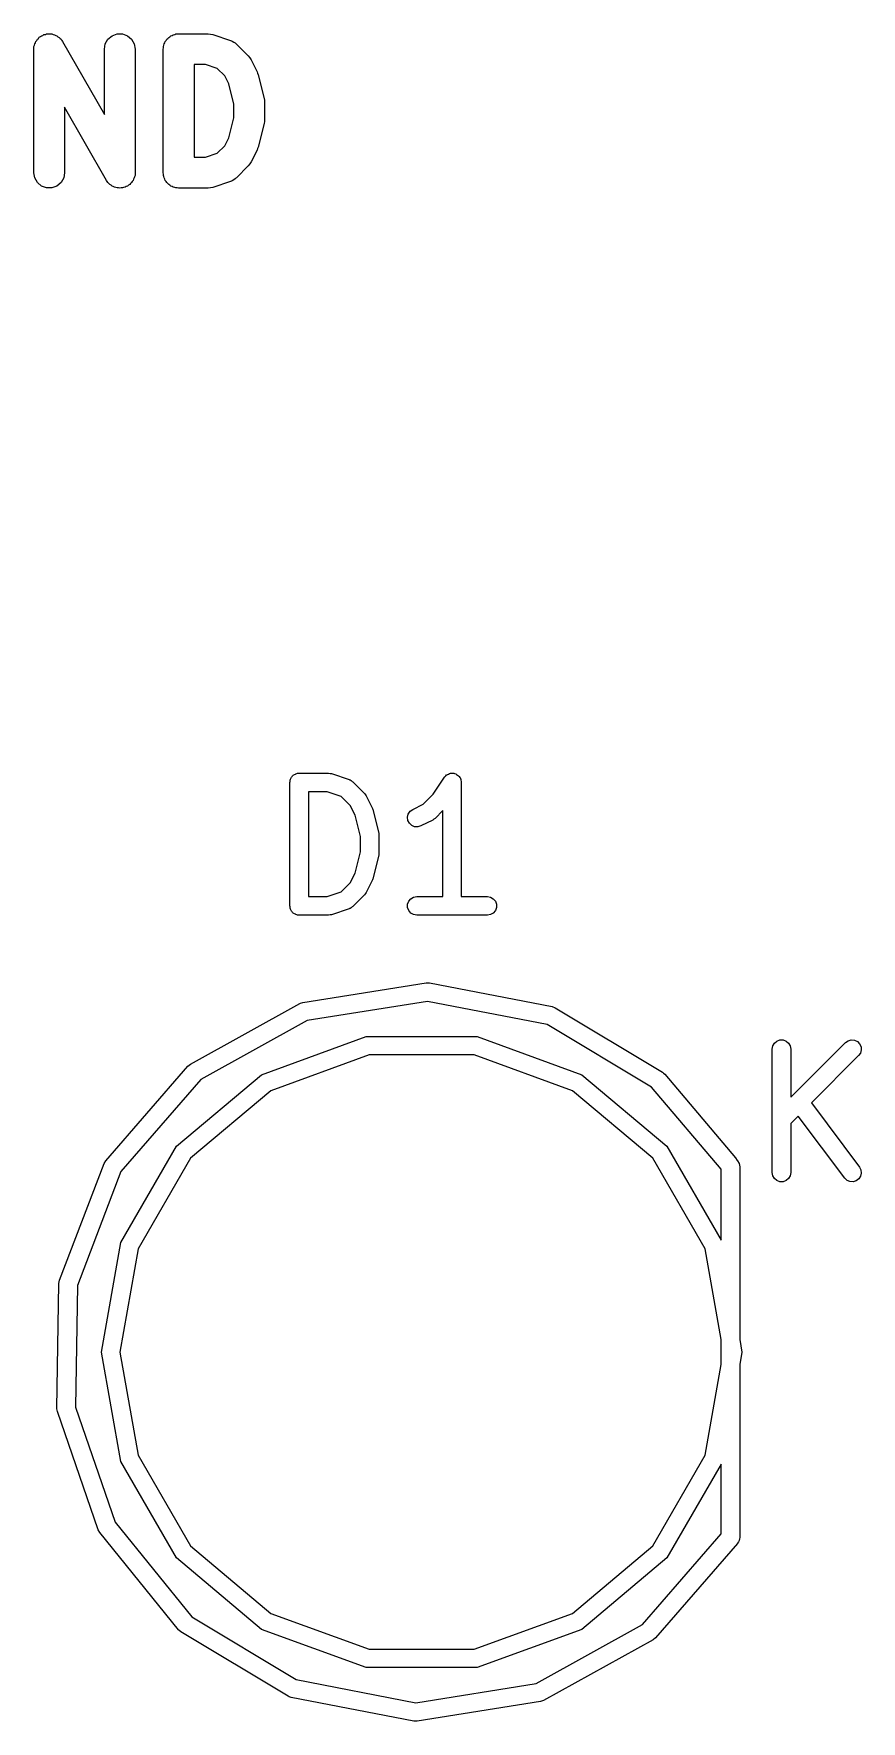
# Model space of a CAD drawing. Extents: x 100.7 to 134.3, y -98.1 to -51.9.
# Drawn here: x 127.59 to 134.29, y -77.99 to -64.33 of the extents above; entities that cross this region are included whole.
import ezdxf

# ---------------------------------------------------------------- set-up
doc = ezdxf.new("R2010")
doc.units = 0
doc.header["$MEASUREMENT"] = 0
doc.layers.add('BLACK', color=7, linetype='CONTINUOUS')

msp = doc.modelspace()

# ---------------------------------------------------------------- linework, layer by layer
at = {"layer": 'Black'}
for p, q in [((127.644, -64.351), (127.652, -64.3441)), ((127.652, -64.3441), (127.662, -64.3403)), ((127.662, -64.3403), (127.672, -64.3347)), ((127.672, -64.3347), (127.683, -64.3329)), ((127.683, -64.3329), (127.693, -64.3293)), ((127.693, -64.3293), (127.704, -64.3293)), ((127.704, -64.3293), (127.715, -64.3274)), ((127.715, -64.3274), (127.725, -64.3293)), ((127.725, -64.3293), (127.736, -64.3293)), ((127.736, -64.3293), (127.747, -64.3331)), ((127.747, -64.3331), (127.758, -64.3351)), ((127.758, -64.3351), (127.767, -64.3405)), ((127.767, -64.3405), (127.777, -64.3441)), ((127.777, -64.3441), (127.785, -64.3513)), ((128.19, -64.372), (128.223, -64.3441)), ((128.223, -64.3441), (128.264, -64.3293)), ((128.264, -64.3293), (128.307, -64.3293)), ((128.307, -64.3293), (128.348, -64.3441)), ((128.348, -64.3441), (128.381, -64.372)), ((128.691, -64.3512), (128.699, -64.3441)), ((128.699, -64.3441), (128.71, -64.3404)), ((128.71, -64.3404), (128.719, -64.3349)), ((128.719, -64.3349), (128.73, -64.333)), ((128.73, -64.333), (128.74, -64.3293)), ((128.74, -64.3293), (128.751, -64.3293)), ((128.751, -64.3293), (128.762, -64.3274)), ((128.762, -64.3274), (129, -64.3274)), ((129, -64.3274), (129.02, -64.3309)), ((129.02, -64.3309), (129.04, -64.3338)), ((129.04, -64.3338), (129.182, -64.3814)), ((127.589, -64.4524), (127.591, -64.4413)), ((127.589, -65.4524), (127.589, -64.4524)), ((127.591, -64.4301), (127.595, -64.4201)), ((127.591, -64.4413), (127.591, -64.4301)), ((127.595, -64.4201), (127.597, -64.4096)), ((127.597, -64.4096), (127.602, -64.3999)), ((127.602, -64.3999), (127.606, -64.3894)), ((127.606, -64.3894), (127.613, -64.3813)), ((127.613, -64.3813), (127.619, -64.372)), ((127.619, -64.372), (127.627, -64.3648)), ((127.627, -64.3648), (127.634, -64.3563)), ((127.634, -64.3563), (127.644, -64.351)), ((127.785, -64.3513), (127.795, -64.357)), ((127.795, -64.357), (127.802, -64.3652)), ((127.802, -64.3652), (127.81, -64.372)), ((127.81, -64.372), (127.816, -64.3817)), ((127.816, -64.3817), (127.823, -64.3904)), ((127.823, -64.3904), (128.161, -64.9817)), ((128.161, -64.4524), (128.168, -64.4096)), ((128.161, -64.9817), (128.161, -64.4524)), ((128.168, -64.4096), (128.19, -64.372)), ((128.381, -64.372), (128.403, -64.4096)), ((128.403, -64.4096), (128.411, -64.4524)), ((128.411, -64.4524), (128.411, -65.4524)), ((128.637, -64.4524), (128.639, -64.4416)), ((128.637, -65.4524), (128.637, -64.4524)), ((128.639, -64.4307), (128.643, -64.4204)), ((128.639, -64.4416), (128.639, -64.4307)), ((128.643, -64.4204), (128.644, -64.4096)), ((128.644, -64.4096), (128.65, -64.4002)), ((128.65, -64.4002), (128.654, -64.3899)), ((128.654, -64.3899), (128.661, -64.3815)), ((128.661, -64.3815), (128.666, -64.372)), ((128.666, -64.372), (128.675, -64.365)), ((128.675, -64.365), (128.682, -64.3566)), ((128.682, -64.3566), (128.691, -64.3512)), ((129.182, -64.3814), (129.189, -64.3848)), ((129.189, -64.3848), (129.196, -64.3867)), ((129.196, -64.3867), (129.208, -64.3951)), ((129.208, -64.3951), (129.221, -64.4021)), ((129.221, -64.4021), (129.225, -64.4075)), ((129.225, -64.4075), (129.231, -64.4116)), ((129.231, -64.4116), (129.326, -64.5069)), ((128.887, -64.5774), (128.887, -65.3274)), ((128.98, -64.5774), (128.887, -64.5774)), ((129.075, -64.6093), (128.98, -64.5774)), ((129.135, -64.6693), (129.075, -64.6093)), ((129.326, -64.5069), (129.338, -64.5232)), ((129.338, -64.5232), (129.35, -64.5393)), ((129.35, -64.5393), (129.398, -64.6346)), ((129.168, -64.7341), (129.135, -64.6693)), ((129.208, -64.8963), (129.168, -64.7341)), ((129.398, -64.6346), (129.401, -64.6477)), ((129.401, -64.6477), (129.407, -64.6602)), ((129.407, -64.6602), (129.455, -64.8506)), ((129.455, -64.8506), (129.456, -64.8659)), ((129.456, -64.8659), (129.458, -64.881)), ((129.458, -64.881), (129.458, -65.0238)), ((128.177, -65.5144), (127.839, -64.9231)), ((127.839, -64.9231), (127.839, -65.4524)), ((129.168, -65.1707), (129.208, -65.0084)), ((129.208, -65.0084), (129.208, -64.8963)), ((129.458, -65.0238), (129.456, -65.0389)), ((129.455, -65.0541), (129.407, -65.2446)), ((129.456, -65.0389), (129.455, -65.0541)), ((128.98, -65.3274), (129.075, -65.2955)), ((129.075, -65.2955), (129.135, -65.2355)), ((129.135, -65.2355), (129.168, -65.1707)), ((129.398, -65.2702), (129.35, -65.3654)), ((129.401, -65.2571), (129.398, -65.2702)), ((129.407, -65.2446), (129.401, -65.2571)), ((128.887, -65.3274), (128.98, -65.3274)), ((129.326, -65.3979), (129.231, -65.4931)), ((129.338, -65.3815), (129.326, -65.3979)), ((129.35, -65.3654), (129.338, -65.3815)), ((127.597, -65.4951), (127.589, -65.4524)), ((127.619, -65.5327), (127.597, -65.4951)), ((127.652, -65.5606), (127.619, -65.5327)), ((127.693, -65.5755), (127.652, -65.5606)), ((127.736, -65.5755), (127.693, -65.5755)), ((127.777, -65.5606), (127.736, -65.5755)), ((127.81, -65.5327), (127.777, -65.5606)), ((127.832, -65.4951), (127.81, -65.5327)), ((127.839, -65.4524), (127.832, -65.4951)), ((128.184, -65.523), (128.177, -65.5144)), ((128.19, -65.5327), (128.184, -65.523)), ((128.198, -65.5396), (128.19, -65.5327)), ((128.205, -65.5478), (128.198, -65.5396)), ((128.215, -65.5534), (128.205, -65.5478)), ((128.223, -65.5606), (128.215, -65.5534)), ((128.233, -65.5643), (128.223, -65.5606)), ((128.242, -65.5697), (128.233, -65.5643)), ((128.253, -65.5716), (128.242, -65.5697)), ((128.264, -65.5755), (128.253, -65.5716)), ((128.275, -65.5755), (128.264, -65.5755)), ((128.285, -65.5774), (128.275, -65.5755)), ((128.296, -65.5755), (128.285, -65.5774)), ((128.307, -65.5755), (128.296, -65.5755)), ((128.317, -65.5718), (128.307, -65.5755)), ((128.328, -65.57), (128.317, -65.5718)), ((128.338, -65.5645), (128.328, -65.57)), ((128.348, -65.5606), (128.338, -65.5645)), ((128.356, -65.5538), (128.348, -65.5606)), ((128.366, -65.5485), (128.356, -65.5538)), ((128.373, -65.5399), (128.366, -65.5485)), ((128.381, -65.5327), (128.373, -65.5399)), ((128.387, -65.5235), (128.381, -65.5327)), ((128.394, -65.5154), (128.387, -65.5235)), ((128.398, -65.5048), (128.394, -65.5154)), ((128.403, -65.4951), (128.398, -65.5048)), ((128.405, -65.4846), (128.403, -65.4951)), ((128.409, -65.4746), (128.405, -65.4846)), ((128.411, -65.4524), (128.409, -65.4634)), ((128.409, -65.4634), (128.409, -65.4746)), ((128.639, -65.4632), (128.637, -65.4524)), ((128.639, -65.4741), (128.639, -65.4632)), ((128.643, -65.4844), (128.639, -65.4741)), ((128.644, -65.4951), (128.643, -65.4844)), ((128.65, -65.5046), (128.644, -65.4951)), ((128.654, -65.5149), (128.65, -65.5046)), ((128.661, -65.5233), (128.654, -65.5149)), ((128.666, -65.5327), (128.661, -65.5233)), ((128.675, -65.5398), (128.666, -65.5327)), ((128.682, -65.5481), (128.675, -65.5398)), ((128.691, -65.5536), (128.682, -65.5481)), ((128.699, -65.5606), (128.691, -65.5536)), ((128.71, -65.5644), (128.699, -65.5606)), ((128.719, -65.5698), (128.71, -65.5644)), ((128.73, -65.5717), (128.719, -65.5698)), ((128.74, -65.5755), (128.73, -65.5717)), ((128.751, -65.5755), (128.74, -65.5755)), ((128.762, -65.5774), (128.751, -65.5755)), ((129.02, -65.5739), (129, -65.5774)), ((129.04, -65.571), (129.02, -65.5739)), ((129.182, -65.5233), (129.04, -65.571)), ((129.189, -65.5199), (129.182, -65.5233)), ((129.196, -65.5181), (129.189, -65.5199)), ((129.208, -65.5097), (129.196, -65.5181)), ((129.221, -65.5027), (129.208, -65.5097)), ((129.225, -65.4973), (129.221, -65.5027)), ((129.231, -65.4931), (129.225, -65.4973)), ((129, -65.5774), (128.762, -65.5774)), ((129.667, -70.3627), (129.671, -70.357)), ((129.671, -70.357), (129.673, -70.3509)), ((129.673, -70.3509), (129.677, -70.3459)), ((129.677, -70.3459), (129.68, -70.3402)), ((129.68, -70.3402), (129.685, -70.336)), ((129.685, -70.336), (129.69, -70.3309)), ((129.69, -70.3309), (129.695, -70.3276)), ((129.695, -70.3276), (129.7, -70.3234)), ((129.7, -70.3234), (129.707, -70.3212)), ((129.707, -70.3212), (129.712, -70.3179)), ((129.712, -70.3179), (129.719, -70.3168)), ((129.719, -70.3168), (129.725, -70.3145)), ((129.725, -70.3145), (129.731, -70.3145)), ((129.731, -70.3145), (129.738, -70.3134)), ((129.738, -70.3134), (129.976, -70.3134)), ((129.976, -70.3134), (129.988, -70.3155)), ((129.988, -70.3155), (130, -70.3172)), ((130, -70.3172), (130.143, -70.3648)), ((130.822, -70.4835), (130.914, -70.3468)), ((130.914, -70.3468), (130.916, -70.3438)), ((130.916, -70.3438), (130.919, -70.3402)), ((130.919, -70.3402), (130.925, -70.3344)), ((130.925, -70.3344), (130.932, -70.3279)), ((130.932, -70.3279), (130.935, -70.3261)), ((130.935, -70.3261), (130.939, -70.3234)), ((130.939, -70.3234), (130.947, -70.3204)), ((130.947, -70.3204), (130.955, -70.3164)), ((130.955, -70.3164), (130.959, -70.3159)), ((130.959, -70.3159), (130.963, -70.3145)), ((130.963, -70.3145), (130.972, -70.3145)), ((130.972, -70.3145), (130.981, -70.3135)), ((130.981, -70.3135), (130.985, -70.3145)), ((130.985, -70.3145), (130.989, -70.3145)), ((130.989, -70.3145), (130.997, -70.3176)), ((130.997, -70.3176), (131.006, -70.3197)), ((131.006, -70.3197), (131.01, -70.322)), ((131.01, -70.322), (131.013, -70.3234)), ((131.013, -70.3234), (131.02, -70.3292)), ((131.02, -70.3292), (131.028, -70.3341)), ((131.028, -70.3341), (131.03, -70.3375)), ((131.03, -70.3375), (131.033, -70.3402)), ((131.033, -70.3402), (131.038, -70.3479)), ((131.038, -70.3479), (131.043, -70.3551)), ((131.043, -70.3551), (131.044, -70.3591)), ((129.663, -70.3884), (129.664, -70.3819)), ((129.663, -71.3884), (129.663, -70.3884)), ((129.664, -70.3754), (129.666, -70.3692)), ((129.664, -70.3819), (129.664, -70.3754)), ((129.666, -70.3692), (129.667, -70.3627)), ((129.813, -70.4634), (129.813, -71.3134)), ((129.964, -70.4634), (129.813, -70.4634)), ((130.078, -70.5016), (129.964, -70.4634)), ((130.143, -70.3648), (130.146, -70.3669)), ((130.146, -70.3669), (130.151, -70.368)), ((130.151, -70.368), (130.158, -70.3731)), ((130.158, -70.3731), (130.165, -70.3773)), ((130.165, -70.3773), (130.168, -70.3805)), ((130.168, -70.3805), (130.172, -70.383)), ((130.172, -70.383), (130.267, -70.4782)), ((130.267, -70.4782), (130.274, -70.4881)), ((130.274, -70.4881), (130.281, -70.4977)), ((130.741, -70.5648), (130.822, -70.4835)), ((131.044, -70.3591), (131.046, -70.3627)), ((131.046, -70.3627), (131.048, -70.3715)), ((131.048, -70.3715), (131.051, -70.3801)), ((131.051, -70.3801), (131.05, -70.3843)), ((131.05, -70.3843), (131.051, -70.3884)), ((131.051, -70.3884), (131.051, -71.3134)), ((130.152, -70.5757), (130.078, -70.5016)), ((130.191, -70.6527), (130.152, -70.5757)), ((130.281, -70.4977), (130.329, -70.5929)), ((130.329, -70.5929), (130.331, -70.6008)), ((130.331, -70.6008), (130.334, -70.6083)), ((130.334, -70.6083), (130.382, -70.7988)), ((130.621, -70.6443), (130.636, -70.6225)), ((130.636, -70.6225), (130.657, -70.607)), ((130.657, -70.607), (130.741, -70.5648)), ((130.901, -70.6171), (130.839, -70.6795)), ((130.901, -71.3134), (130.901, -70.6171)), ((130.234, -70.8262), (130.191, -70.6527)), ((130.615, -70.6696), (130.621, -70.6443)), ((130.618, -70.6955), (130.615, -70.6696)), ((130.63, -70.7188), (130.618, -70.6955)), ((130.649, -70.7367), (130.63, -70.7188)), ((130.673, -70.747), (130.649, -70.7367)), ((130.699, -70.7486), (130.673, -70.747)), ((130.724, -70.7412), (130.699, -70.7486)), ((130.819, -70.6936), (130.724, -70.7412)), ((130.829, -70.6864), (130.819, -70.6936)), ((130.839, -70.6795), (130.829, -70.6864)), ((130.234, -70.9506), (130.234, -70.8262)), ((130.382, -70.7988), (130.383, -70.8079)), ((130.383, -70.8079), (130.384, -70.817)), ((130.384, -70.817), (130.384, -70.9598)), ((130.191, -71.1241), (130.234, -70.9506)), ((130.382, -70.978), (130.334, -71.1685)), ((130.383, -70.9688), (130.382, -70.978)), ((130.384, -70.9598), (130.383, -70.9688)), ((130.152, -71.2011), (130.191, -71.1241)), ((130.331, -71.176), (130.329, -71.1838)), ((130.334, -71.1685), (130.331, -71.176)), ((129.813, -71.3134), (129.964, -71.3134)), ((129.964, -71.3134), (130.078, -71.2752)), ((130.078, -71.2752), (130.152, -71.2011)), ((130.267, -71.2986), (130.172, -71.3938)), ((130.274, -71.2887), (130.267, -71.2986)), ((130.281, -71.2791), (130.274, -71.2887)), ((130.329, -71.1838), (130.281, -71.2791)), ((130.665, -71.3179), (130.69, -71.3134)), ((130.69, -71.3134), (130.901, -71.3134)), ((131.051, -71.3134), (131.262, -71.3134)), ((131.262, -71.3134), (131.287, -71.3179)), ((129.664, -71.3948), (129.663, -71.3884)), ((129.664, -71.4014), (129.664, -71.3948)), ((129.666, -71.4076), (129.664, -71.4014)), ((129.667, -71.414), (129.666, -71.4076)), ((129.671, -71.4197), (129.667, -71.414)), ((129.673, -71.4259), (129.671, -71.4197)), ((129.677, -71.4309), (129.673, -71.4259)), ((129.68, -71.4366), (129.677, -71.4309)), ((129.685, -71.4408), (129.68, -71.4366)), ((129.69, -71.4458), (129.685, -71.4408)), ((129.695, -71.4491), (129.69, -71.4458)), ((129.7, -71.4533), (129.695, -71.4491)), ((130.143, -71.4119), (130, -71.4595)), ((130.146, -71.4099), (130.143, -71.4119)), ((130.151, -71.4087), (130.146, -71.4099)), ((130.158, -71.4037), (130.151, -71.4087)), ((130.165, -71.3995), (130.158, -71.4037)), ((130.168, -71.3963), (130.165, -71.3995)), ((130.172, -71.3938), (130.168, -71.3963)), ((130.616, -71.3754), (130.625, -71.3509)), ((130.616, -71.4014), (130.616, -71.3754)), ((130.625, -71.4259), (130.616, -71.4014)), ((130.625, -71.3509), (130.642, -71.3309)), ((130.642, -71.4458), (130.625, -71.4259)), ((130.642, -71.3309), (130.665, -71.3179)), ((130.665, -71.4589), (130.642, -71.4458)), ((131.287, -71.3179), (131.31, -71.3309)), ((131.31, -71.4458), (131.287, -71.4589)), ((131.31, -71.3309), (131.327, -71.3509)), ((131.327, -71.4259), (131.31, -71.4458)), ((131.327, -71.3509), (131.336, -71.3754)), ((131.336, -71.4014), (131.327, -71.4259)), ((131.336, -71.3754), (131.336, -71.4014)), ((129.707, -71.4556), (129.7, -71.4533)), ((129.712, -71.4589), (129.707, -71.4556)), ((129.719, -71.46), (129.712, -71.4589)), ((129.725, -71.4622), (129.719, -71.46)), ((129.731, -71.4622), (129.725, -71.4622)), ((129.738, -71.4634), (129.731, -71.4622)), ((129.976, -71.4634), (129.738, -71.4634)), ((129.988, -71.4613), (129.976, -71.4634)), ((130, -71.4595), (129.988, -71.4613)), ((130.69, -71.4634), (130.665, -71.4589)), ((131.262, -71.4634), (130.69, -71.4634)), ((131.287, -71.4589), (131.262, -71.4634)), ((129.767, -72.1699), (130.767, -72.0109)), ((130.767, -72.0109), (130.793, -72.0113)), ((130.793, -72.0113), (131.787, -72.2039)), ((128.857, -72.6698), (129.743, -72.1784)), ((129.743, -72.1784), (129.749, -72.1762)), ((129.743, -72.1784), (129.743, -72.1784)), ((129.749, -72.1762), (129.767, -72.1699)), ((130.778, -72.1611), (129.804, -72.316)), ((131.746, -72.3486), (130.778, -72.1611)), ((131.787, -72.2039), (131.812, -72.2132)), ((131.812, -72.2132), (131.812, -72.2132)), ((131.812, -72.2132), (132.68, -72.7341)), ((129.804, -72.316), (128.942, -72.7946)), ((132.592, -72.8564), (131.746, -72.3486)), ((129.434, -72.7545), (130.28, -72.4465)), ((130.28, -72.4465), (131.18, -72.4465)), ((131.18, -72.4465), (132.026, -72.7545)), ((133.568, -72.5474), (133.573, -72.5217)), ((133.573, -72.5217), (133.586, -72.4992)), ((133.586, -72.4992), (133.606, -72.4824)), ((133.606, -72.4824), (133.63, -72.4735)), ((133.63, -72.4735), (133.656, -72.4735)), ((133.656, -72.4735), (133.681, -72.4824)), ((133.681, -72.4824), (133.701, -72.4992)), ((133.701, -72.4992), (133.714, -72.5217)), ((133.714, -72.5217), (133.718, -72.5474)), ((133.718, -72.9377), (134.161, -72.4943)), ((134.161, -72.4943), (134.183, -72.4794)), ((134.183, -72.4794), (134.208, -72.4727)), ((134.208, -72.4727), (134.234, -72.4749)), ((134.234, -72.4749), (134.258, -72.4859)), ((134.258, -72.4859), (134.276, -72.5044)), ((134.276, -72.5044), (134.287, -72.528)), ((134.287, -72.528), (134.289, -72.5539)), ((128.837, -72.6862), (128.857, -72.6698)), ((128.857, -72.6698), (128.857, -72.6698)), ((130.306, -72.5942), (129.509, -72.8844)), ((131.154, -72.5942), (130.306, -72.5942)), ((131.951, -72.8844), (131.154, -72.5942)), ((133.568, -73.5474), (133.568, -72.5474)), ((133.718, -72.5474), (133.718, -72.9377)), ((134.268, -72.6004), (133.885, -72.983)), ((134.282, -72.5791), (134.268, -72.6004)), ((134.289, -72.5539), (134.282, -72.5791)), ((128.173, -73.4508), (128.837, -72.6862)), ((128.942, -72.7946), (128.295, -73.5392)), ((128.744, -73.3333), (129.434, -72.7545)), ((132.026, -72.7545), (132.716, -73.3333)), ((132.68, -72.7341), (132.689, -72.7421)), ((132.689, -72.7421), (132.699, -72.75)), ((132.699, -72.75), (133.272, -73.4266)), ((129.509, -72.8844), (128.859, -73.4297)), ((132.601, -73.4297), (131.951, -72.8844)), ((133.155, -73.5204), (132.592, -72.8564)), ((133.885, -72.983), (134.275, -73.5024)), ((133.778, -73.0901), (133.718, -73.1499)), ((133.718, -73.1499), (133.718, -73.5474)), ((134.155, -73.5924), (133.778, -73.0901)), ((128.293, -74.1132), (128.744, -73.3333)), ((132.716, -73.3333), (133.155, -74.0931)), ((127.798, -74.4187), (128.16, -73.4732)), ((128.16, -73.4732), (128.173, -73.4508)), ((128.16, -73.4732), (128.16, -73.4732)), ((128.859, -73.4297), (128.434, -74.1645)), ((133.026, -74.1645), (132.601, -73.4297)), ((133.272, -73.4266), (133.285, -73.4491)), ((133.285, -73.4491), (133.285, -73.4501)), ((133.285, -73.4501), (133.287, -73.4518)), ((133.287, -73.4518), (133.3, -73.4743)), ((133.3, -73.4743), (133.305, -73.5)), ((128.295, -73.5392), (127.943, -74.46)), ((133.155, -74.0931), (133.155, -73.5204)), ((133.305, -73.5), (133.305, -74.8983)), ((133.573, -73.573), (133.568, -73.5474)), ((133.586, -73.5956), (133.573, -73.573)), ((133.606, -73.6123), (133.586, -73.5956)), ((133.63, -73.6212), (133.606, -73.6123)), ((133.656, -73.6212), (133.63, -73.6212)), ((133.681, -73.6123), (133.656, -73.6212)), ((133.701, -73.5956), (133.681, -73.6123)), ((133.714, -73.573), (133.701, -73.5956)), ((133.718, -73.5474), (133.714, -73.573)), ((134.174, -73.6102), (134.155, -73.5924)), ((134.197, -73.6204), (134.174, -73.6102)), ((134.223, -73.6218), (134.197, -73.6204)), ((134.248, -73.6143), (134.223, -73.6218)), ((134.269, -73.5987), (134.248, -73.6143)), ((134.283, -73.5768), (134.269, -73.5987)), ((134.275, -73.5024), (134.286, -73.5256)), ((134.289, -73.5515), (134.283, -73.5768)), ((134.286, -73.5256), (134.289, -73.5515)), ((128.137, -75), (128.293, -74.1132)), ((128.434, -74.1645), (128.287, -75)), ((133.155, -74.8983), (133.026, -74.1645)), ((127.776, -75.4566), (127.793, -74.4443)), ((127.793, -74.4442), (127.798, -74.4187)), ((127.793, -74.4443), (127.793, -74.4442)), ((127.943, -74.46), (127.926, -75.4459)), ((128.293, -75.8868), (128.137, -75)), ((128.287, -75), (128.434, -75.8355)), ((133.155, -75.1017), (133.155, -74.8983)), ((133.305, -74.8983), (133.323, -75)), ((133.323, -75), (133.305, -75.1017)), ((133.026, -75.8355), (133.155, -75.1017)), ((133.305, -75.1017), (133.305, -76.5)), ((127.776, -75.4592), (127.776, -75.4566)), ((127.776, -75.4566), (127.776, -75.4566)), ((127.78, -75.4824), (127.776, -75.4592)), ((128.11, -76.4395), (127.78, -75.4824)), ((127.78, -75.4824), (127.78, -75.4824)), ((127.926, -75.4459), (128.248, -76.3781)), ((128.744, -76.6667), (128.293, -75.8868)), ((128.434, -75.8355), (128.859, -76.5703)), ((132.601, -76.5703), (133.026, -75.8355)), ((133.155, -75.9069), (132.716, -76.6667)), ((133.155, -76.472), (133.155, -75.9069)), ((128.123, -76.4623), (128.11, -76.4395)), ((128.11, -76.4395), (128.11, -76.4395)), ((128.76, -77.2488), (128.123, -76.4623)), ((128.248, -76.3781), (128.869, -77.144)), ((132.518, -77.2054), (133.155, -76.472)), ((133.305, -76.5013), (133.303, -76.5134)), ((133.305, -76.5), (133.305, -76.5006)), ((133.305, -76.5006), (133.305, -76.5013)), ((128.859, -76.5703), (129.509, -77.1156)), ((131.951, -77.1156), (132.601, -76.5703)), ((133.287, -76.5492), (132.623, -77.3138)), ((133.294, -76.5375), (133.287, -76.5482)), ((133.287, -76.5482), (133.287, -76.5486)), ((133.287, -76.5486), (133.287, -76.5492)), ((133.3, -76.5268), (133.294, -76.5375)), ((133.303, -76.5134), (133.3, -76.5257)), ((133.3, -76.5257), (133.3, -76.5262)), ((133.3, -76.5262), (133.3, -76.5268)), ((129.434, -77.2455), (128.744, -76.6667)), ((132.716, -76.6667), (132.026, -77.2455)), ((128.869, -77.144), (129.714, -77.6514)), ((129.509, -77.1156), (130.306, -77.4058)), ((131.154, -77.4058), (131.951, -77.1156)), ((128.763, -77.2507), (128.76, -77.2488)), ((128.76, -77.2488), (128.76, -77.2488)), ((128.78, -77.2659), (128.763, -77.2507)), ((129.648, -77.7868), (128.78, -77.2659)), ((128.78, -77.2659), (128.78, -77.2659)), ((130.28, -77.5535), (129.434, -77.2455)), ((132.026, -77.2455), (131.18, -77.5535)), ((131.656, -77.684), (132.518, -77.2054)), ((132.623, -77.3138), (132.603, -77.3302)), ((130.306, -77.4058), (131.154, -77.4058)), ((132.603, -77.3302), (131.717, -77.8216)), ((132.603, -77.3302), (132.603, -77.3302)), ((131.18, -77.5535), (130.28, -77.5535)), ((129.714, -77.6514), (130.682, -77.8389)), ((130.682, -77.8389), (131.656, -77.684)), ((129.658, -77.7904), (129.648, -77.7868)), ((129.648, -77.7868), (129.648, -77.7868)), ((129.673, -77.7961), (129.658, -77.7904)), ((130.667, -77.9887), (129.673, -77.7961)), ((129.673, -77.7961), (129.673, -77.7961)), ((131.693, -77.8301), (130.693, -77.9891)), ((131.717, -77.8216), (131.693, -77.8301)), ((130.693, -77.9891), (130.667, -77.9887)), ((130.667, -77.9887), (130.667, -77.9887)), ((130.693, -77.9891), (130.693, -77.9891)), ((130.693, -77.9891), (130.693, -77.9891))]:
    msp.add_line(p, q, dxfattribs=at)

doc.saveas('drawing.dxf')
